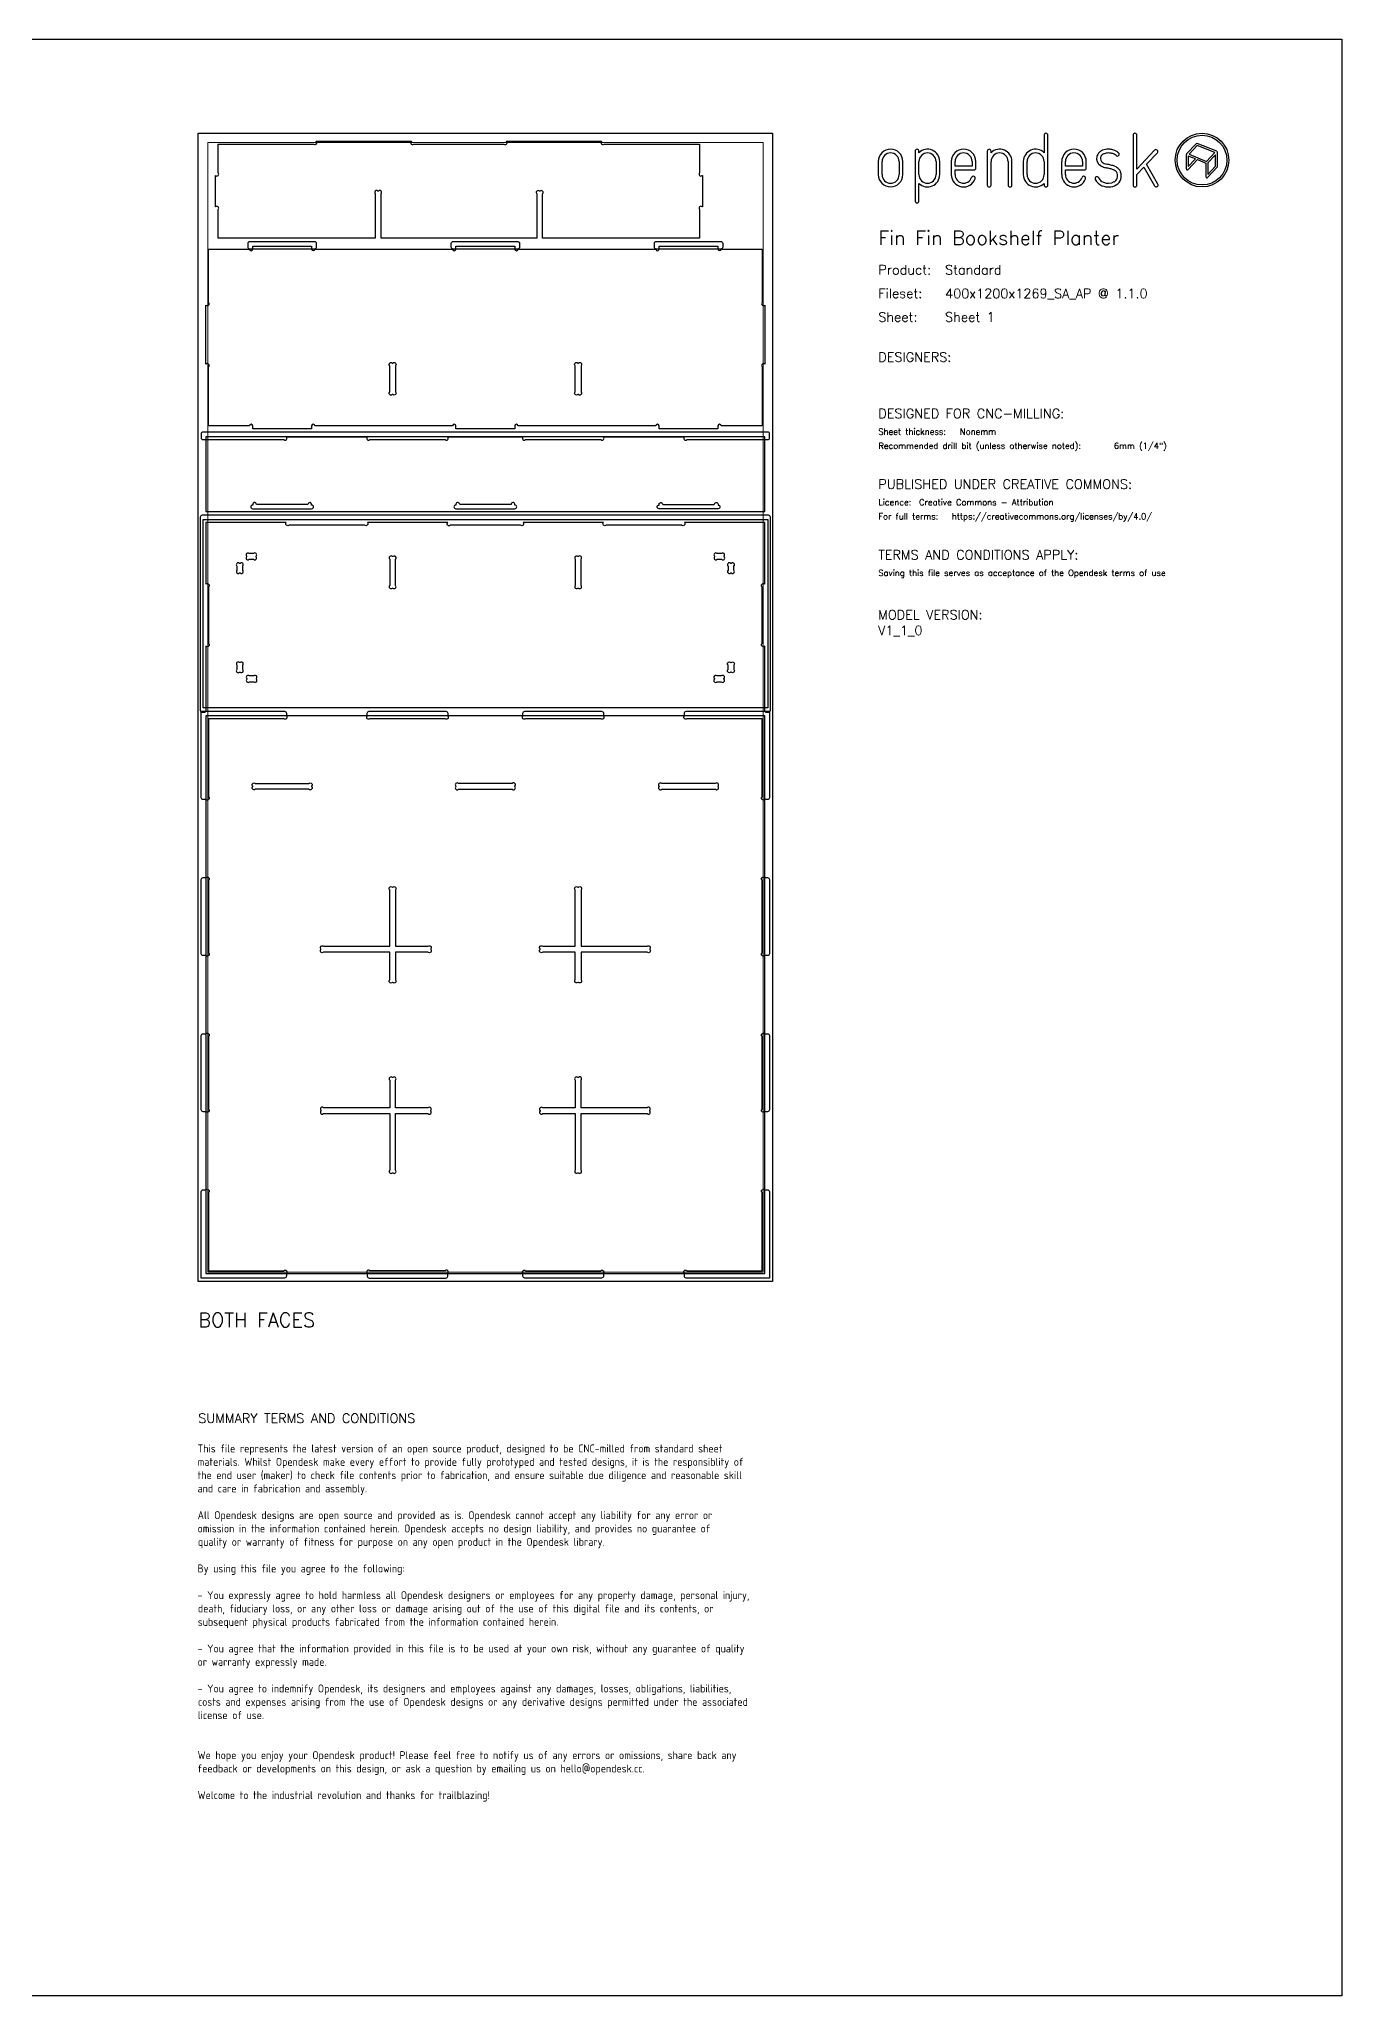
# Model space of a CAD drawing. Header units: millimetres. Extents: x -300 to 5880, y -300 to 4158.
# Drawn here: x 3112 to 5880, y 0 to 4158 of the extents above; entities that cross this region are included whole.
import ezdxf
from ezdxf.enums import TextEntityAlignment as Align

# ---------------------------------------------------------------- set-up
doc = ezdxf.new("R2010")
doc.units = ezdxf.units.MM
doc.layers.add('00-NOPRINT_TEXT', color=7, linetype='Continuous', lineweight=25)
doc.layers.add('00_NOPRINT_TOLERANCE', color=7, linetype='Continuous', lineweight=5)
for name, color, linetype, lineweight, true_color in [('BOARD_$TH-NOMINAL', 3, 'Continuous', 30, 0x00ff00), ('TOP-CUT-INSIDE_12.000MM', 3, 'Continuous', 25, 0x00ff04), ('TOP-CUT-OUTSIDE_12.000MM', 60, 'Continuous', 25, 0xa0ff00), ('TOP-POCKET-INSIDE_3.000MM', 140, 'Continuous', 25, 0x00c8ff), ('TOP-POCKET-INSIDE_6.000MM', 6, 'Continuous', 25, 0xff00e0)]:
    doc.layers.add(name, color=color, linetype=linetype, lineweight=lineweight, true_color=true_color)
doc.styles.add('OD-ISOCP-17_221', font='isocp.shx')
doc.styles.add('OD-ISOCP-17_222', font='isocp.shx')
doc.styles.add('OD-ISOCP-17_223', font='isocp.shx')
doc.styles.add('OD-ISOCP-17_224', font='isocp.shx')
doc.styles.add('OD-ISOCP-17_225', font='isocp.shx')
doc.styles.add('OD-ISOCP-17_226', font='isocp.shx')
doc.styles.add('OD-ISOCP-17_227', font='isocp.shx')
doc.styles.add('OD-ISOCP-17_228', font='isocp.shx')
doc.styles.add('OD-ISOCP-17_229', font='isocp.shx')
doc.styles.add('OD-ISOCP-17_230', font='isocp.shx')
doc.styles.add('OD-ISOCP-17_231', font='isocp.shx')
doc.styles.add('OD-ISOCP-17_232', font='isocp.shx')
doc.styles.add('OD-ISOCP-17_233', font='isocp.shx')
doc.styles.add('OD-ISOCP-17_234', font='isocp.shx')
doc.styles.add('OD-ISOCP-17_235', font='isocp.shx')
doc.styles.add('OD-ISOCP-17_236', font='isocp.shx')
doc.styles.add('OD-ISOCP-17_237', font='isocp.shx')
doc.styles.add('OD-ISOCP-17_238', font='isocp.shx')
doc.styles.add('OD-ISOCP-17_239', font='isocp.shx')
doc.styles.add('OD-SIMPLEX-13_86', font='simplex.shx')
doc.styles.add('OD-SIMPLEX-20_82', font='simplex.shx')
doc.styles.add('OD-SIMPLEX-20_86', font='simplex.shx')
doc.styles.add('OD-SIMPLEX-20_88', font='simplex.shx')
doc.styles.add('OD-SIMPLEX-30_83', font='simplex.shx')
doc.styles.add('OD-SIMPLEX-30_87', font='simplex.shx')

# ---------------------------------------------------------------- blocks, each defined once
blk = doc.blocks.new('Borders Opendesk_7')
at = {"layer": '00-NOPRINT_TEXT'}
for p, q in [((0, 4158), (5880, 4158)), ((5880, 4158), (5880, 0)), ((5247.4, 3954), (5247.4, 3916.7)), ((5255.3, 3848), (5255.3, 3954)), ((5436.4, 3954), (5436.4, 3848)), ((5444.4, 3881.9), (5444.4, 3954)), ((4973.4, 3920.1), (4973.4, 3814.1)), ((4981.3, 3916.7), (4981.3, 3920.1)), ((5126.6, 3920.1), (5126.6, 3848)), ((5134.5, 3916.7), (5134.5, 3920.1)), ((5482.1, 3922), (5444.4, 3881.9)), ((5464.8, 3892.1), (5487.9, 3916.6)), ((5549.5, 3912.6), (5549.5, 3882.2)), ((5570.5, 3935.8), (5550.1, 3914)), ((5553.7, 3909.6), (5553.7, 3887.4)), ((5568.8, 3903.5), (5553.7, 3909.6)), ((5572.6, 3931.9), (5555.2, 3913.4)), ((5555.2, 3913.4), (5592.6, 3898.3)), ((5610, 3916.9), (5572.6, 3931.9)), ((5614.4, 3919.6), (5572.8, 3936.3)), ((5592.6, 3898.3), (5610, 3916.9)), ((5611.5, 3912.4), (5595.2, 3895.1)), ((5611.5, 3888.1), (5611.5, 3912.4)), ((5615.7, 3887.3), (5615.7, 3917.6)), ((4895, 3898), (4895, 3870.1)), ((4902.9, 3870.1), (4902.9, 3898)), ((4939.3, 3898), (4939.3, 3870.1)), ((4947.3, 3870.1), (4947.3, 3898)), ((4981.3, 3870.1), (4981.3, 3898)), ((5017.7, 3898), (5017.7, 3870.1)), ((5025.6, 3870.1), (5025.6, 3898)), ((5050, 3898), (5050, 3870.1)), ((5058, 3888.1), (5058, 3898)), ((5094.4, 3888.1), (5058, 3888.1)), ((5058, 3870.1), (5058, 3880.1)), ((5058, 3880.1), (5098.3, 3880.1)), ((5094.4, 3898), (5094.4, 3888.1)), ((5102.3, 3884.1), (5102.3, 3898)), ((5134.5, 3848), (5134.5, 3898)), ((5170.9, 3898), (5170.9, 3848)), ((5178.9, 3848), (5178.9, 3898)), ((5203, 3898), (5203, 3870.1)), ((5211, 3870.1), (5211, 3898)), ((5247.4, 3898), (5247.4, 3870.1)), ((5284.6, 3898), (5284.6, 3870.1)), ((5292.6, 3888.1), (5292.6, 3898)), ((5329, 3888.1), (5292.6, 3888.1)), ((5292.6, 3870.1), (5292.6, 3880.1)), ((5292.6, 3880.1), (5332.9, 3880.1)), ((5329, 3898), (5329, 3888.1)), ((5336.9, 3884.1), (5336.9, 3898)), ((5444.4, 3870.4), (5459.1, 3886)), ((5444.4, 3848), (5444.4, 3870.4)), ((5459.1, 3886), (5482.1, 3846)), ((5489, 3850), (5464.8, 3892.1)), ((5553.1, 3880.8), (5572.9, 3901.9)), ((5553.7, 3887.4), (5568.8, 3903.5)), ((5572.9, 3901.9), (5591.1, 3894.5)), ((5591.1, 3894.5), (5591.1, 3865.5)), ((5594.7, 3864.1), (5615.1, 3885.8)), ((5595.2, 3895.1), (5595.2, 3870.7)), ((5595.2, 3870.7), (5611.5, 3888.1)), ((4981.3, 3814.1), (4981.3, 3851.4)), ((5247.4, 3851.4), (5247.4, 3848)), ((5880, 0), (0, 0))]:
    blk.add_line(p, q, dxfattribs=at)
for radius in [57, 52.9]:
    blk.add_circle((5582.9, 3901), radius, dxfattribs=at)
for centre, radius, start, end in [((5251.3, 3954), 3.97, 0, 180), ((5440.4, 3954), 3.97, 0, 180), ((4921.1, 3898), 26.1, 0, 180), ((4921.1, 3898), 18.2, 0, 180), ((4977.3, 3920.1), 3.97, 0, 180), ((4999.5, 3898), 26.1, 0, 134.1316), ((4999.5, 3898), 18.2, 0, 180), ((5076.2, 3898), 26.1, 0, 180), ((5076.2, 3898), 18.2, 0, 180), ((5130.6, 3920.1), 3.97, 0, 180), ((5152.7, 3898), 26.1, 0, 134.1316), ((5152.7, 3898), 18.2, 0, 180), ((5229.2, 3898), 26.1, 45.8684, 180), ((5229.2, 3898), 18.2, 0, 180), ((5310.8, 3898), 26.1, 0, 180), ((5310.8, 3898), 18.2, 0, 180), ((5377.2, 3904.5), 18.3, 167.0964, 235.8453), ((5375.9, 3904.8), 16.9, 150.5139, 167.0489), ((5377.5, 3903.4), 19, 138.9882, 149.267), ((5377.5, 3903.4), 19, 127.9168, 138.9882), ((5380.5, 3899.5), 24, 111.7012, 127.9168), ((5375.9, 3904.8), 8.99, 151.0519, 168.0238), ((5377.5, 3903.4), 11.1, 138.9882, 148.8091), ((5377.5, 3903.4), 11.1, 127.9168, 138.9882), ((5380.5, 3899.5), 16, 111.7012, 127.9168), ((5383.5, 3891.9), 32.1, 90, 111.7012), ((5383.5, 3891.9), 24.2, 90, 111.7012), ((5383.5, 3878.8), 45.3, 80.7104, 90), ((5383.5, 3878.8), 37.3, 80.7104, 90), ((5385.9, 3893.2), 22.7, 71.5035, 80.7104), ((5385.9, 3893.2), 30.7, 71.5035, 80.7104), ((5387.1, 3896.7), 19, 61.0356, 71.5035), ((5387.1, 3896.7), 26.9, 61.0356, 71.5035), ((5387.1, 3896.7), 19, 46.7983, 61.0356), ((5387.1, 3896.7), 26.9, 46.7983, 61.0356), ((5402.8, 3913.5), 3.97, 226.7983, 46.7983), ((5485, 3919.3), 3.97, 316.7135, 136.7135), ((5551.6, 3912.6), 2.06, 136.7696, 180), ((5572, 3934.4), 2.06, 68.0714, 136.7696), ((5613.6, 3917.6), 2.06, 0, 68.0714), ((4921.1, 3870.1), 26.1, 180, 0), ((4921.1, 3870.1), 18.2, 180, 0), ((4999.5, 3870.1), 18.2, 180, 0), ((4999.5, 3870.1), 26.1, 225.8684, 0), ((5076.2, 3870.1), 26.1, 180, 340.0258), ((5076.2, 3870.1), 18.2, 180, 340.0258), ((5098.3, 3884.1), 3.97, 270, 0), ((5229.2, 3870.1), 26.1, 180, 314.1316), ((5229.2, 3870.1), 18.2, 180, 0), ((5310.8, 3870.1), 26.1, 180, 340.0258), ((5310.8, 3870.1), 18.2, 180, 340.0258), ((5332.9, 3884.1), 3.97, 270, 0), ((5377.2, 3904.5), 10.3, 167.9603, 235.8613), ((5382, 3911.6), 26.9, 235.8511, 248.0912), ((5382, 3911.6), 18.9, 235.8511, 248.0912), ((5388.7, 3928.4), 44.9, 248.0912, 257.5385), ((5388.7, 3928.4), 37, 248.0912, 257.5385), ((5300, 3526.6), 366.5, 76.1947, 77.5385), ((5300, 3526.6), 374.5, 76.1947, 77.5385), ((5372.7, 3822.5), 61.9, 69.1442, 76.1947), ((5372.7, 3822.5), 69.8, 69.1442, 76.1947), ((5389.5, 3866.6), 14.6, 38.9291, 69.1442), ((5389.5, 3866.6), 22.5, 38.9291, 69.1442), ((5393.9, 3870.2), 8.99, 17.5834, 38.9291), ((5385.6, 3867.6), 17.6, 343.8033, 17.5834), ((5393.9, 3870.2), 16.9, 17.5834, 38.9291), ((5385.6, 3867.6), 25.5, 343.8033, 17.5834), ((5551.6, 3882.2), 2.06, 180, 316.7696), ((5613.6, 3887.3), 2.06, 316.7696, 0), ((5097, 3862.6), 3.97, 340.0258, 160.0258), ((5130.6, 3848), 3.97, 180, 0), ((5174.9, 3848), 3.97, 180, 0), ((5251.3, 3848), 3.97, 180, 0), ((5331.6, 3862.6), 3.97, 340.0258, 160.0258), ((5359.7, 3861.7), 3.97, 24.786, 204.786), ((5380.2, 3871.2), 26.6, 204.786, 247.9544), ((5380.2, 3871.2), 18.7, 204.786, 247.9544), ((5383.5, 3879.3), 35.4, 247.9544, 298.2026), ((5383.5, 3879.3), 27.4, 247.9544, 298.2026), ((5390.6, 3866.1), 12.5, 298.2026, 343.8033), ((5390.6, 3866.1), 20.4, 298.2026, 343.8033), ((5440.4, 3848), 3.97, 180, 0), ((5485.5, 3848), 3.97, 209.8417, 29.8417), ((5593.2, 3865.5), 2.06, 180, 316.7696), ((4977.3, 3814.1), 3.97, 180, 0)]:
    blk.add_arc(centre, radius, start, end, dxfattribs=at)
at = {"layer": '00_NOPRINT_TOLERANCE', "ltscale": 0.379202}
for p, q in [((3450, 3958), (4670, 3958)), ((3450, 1518), (3450, 3958)), ((4670, 3958), (4670, 1518)), ((4670, 1518), (3450, 1518))]:
    blk.add_line(p, q, dxfattribs=at)
at = {"layer": '00_NOPRINT_TOLERANCE', "ltscale": 0.380876}
for p, q in [((3470, 3938), (4650, 3938)), ((4650, 1538), (3470, 1538))]:
    blk.add_line(p, q, dxfattribs=at)
at = {"layer": '00_NOPRINT_TOLERANCE', "ltscale": 0.380023}
for p, q in [((3470, 1538), (3470, 3938)), ((4650, 3938), (4650, 1538))]:
    blk.add_line(p, q, dxfattribs=at)
at = {"layer": 'BOARD_$TH-NOMINAL'}
for p, q in [((3450, 3958), (4670, 3958)), ((3450, 1518), (3450, 3958)), ((4670, 3958), (4670, 1518)), ((4670, 1518), (3450, 1518))]:
    blk.add_line(p, q, dxfattribs=at)
at = {"layer": '00-NOPRINT_TEXT'}
for s, height, style, p in [('Fin Fin Bookshelf Planter', 30, 'OD-SIMPLEX-30_83', (4895, 3720.9)), ('Product:', 20, 'OD-SIMPLEX-20_82', (4895, 3657.9)), ('Standard', 20, 'OD-SIMPLEX-20_82', (5036.9, 3657.9)), ('Fileset:', 20, 'OD-SIMPLEX-20_82', (4895, 3607.7)), ('400x1200x1269_SA_AP @ 1.1.0', 20, 'OD-SIMPLEX-20_82', (5036.9, 3607.6)), ('Sheet:', 20, 'OD-SIMPLEX-20_82', (4895, 3557.4)), ('Sheet 1', 20, 'OD-SIMPLEX-20_82', (5036.9, 3557.5)), ('DESIGNERS:', 20, 'OD-SIMPLEX-20_82', (4895, 3472.4)), ('DESIGNED FOR CNC-MILLING:', 20, 'OD-SIMPLEX-20_82', (4895, 3352.4)), ('Sheet thickness:', 13, 'OD-SIMPLEX-13_86', (4895, 3317.4)), ('Nonemm', 13, 'OD-SIMPLEX-13_86', (5068.3, 3317.4)), ('Recommended drill bit (unless otherwise noted):', 13, 'OD-SIMPLEX-13_86', (4895, 3287.4)), ('6mm (1/4")', 13, 'OD-SIMPLEX-13_86', (5395.5, 3287.4)), ('PUBLISHED UNDER CREATIVE COMMONS:', 20, 'OD-SIMPLEX-20_82', (4895, 3202.4)), ('Licence:', 13, 'OD-SIMPLEX-13_86', (4895, 3167.4)), ('Creative Commons - Attribution', 13, 'OD-SIMPLEX-13_86', (4981.5, 3167.4)), ('For full terms:', 13, 'OD-SIMPLEX-13_86', (4895, 3137.4)), ('https://creativecommons.org/licenses/by/4.0/', 13, 'OD-SIMPLEX-13_86', (5051.1, 3137.4)), ('TERMS AND CONDITIONS APPLY:', 20, 'OD-SIMPLEX-20_82', (4895, 3052.3)), ('Saving this file serves as acceptance of the Opendesk terms of use ', 13, 'OD-SIMPLEX-13_86', (4895, 3017.3))]:
    blk.add_text(s, height=height, dxfattribs=dict(at, style=style)).set_placement(p)
at = {"layer": '00-NOPRINT_TEXT', "color": 7}
for s, height, style, p in [('BOTH FACES', 30, 'OD-SIMPLEX-30_87', (3450, 1451.3)), ('SUMMARY TERMS AND CONDITIONS', 20, 'OD-SIMPLEX-20_86', (3450, 1237.4))]:
    blk.add_text(s, height=height, dxfattribs=dict(at, style=style)).set_placement(p, align=Align.TOP_LEFT)
for s, style, p in [('This file represents the latest version of an open source product, designed to be CNC-milled from standard sheet', 'OD-ISOCP-17_221', (3448.5, 1154.7)), ('materials. Whilst Opendesk make every effort to provide fully prototyped and tested designs, it is the responsiblity of', 'OD-ISOCP-17_222', (3448.5, 1126.3)), ('the end user (maker) to check file contents prior to fabrication, and ensure suitable due diligence and reasonable skill', 'OD-ISOCP-17_223', (3448.5, 1098)), ('and care in fabrication and assembly.', 'OD-ISOCP-17_224', (3448.5, 1069.7)), ('All Opendesk designs are open source and provided as is. Opendesk cannot accept any liability for any error or', 'OD-ISOCP-17_225', (3448.5, 1013)), ('omission in the information contained herein. Opendesk accepts no design liability, and provides no guarantee of', 'OD-ISOCP-17_226', (3448.5, 984.7)), ('quality or warranty of fitness for purpose on any open product in the Opendesk library.', 'OD-ISOCP-17_227', (3449.1, 956.3)), ('By using this file you agree to the following:', 'OD-ISOCP-17_228', (3448.5, 899.7)), ('- You expressly agree to hold harmless all Opendesk designers or employees for any property damage, personal injury,', 'OD-ISOCP-17_229', (3448.5, 843)), ('death, fiduciary loss, or any other loss or damage arising out of the use of this digital file and its contents, or', 'OD-ISOCP-17_230', (3449.1, 814.7)), ('subsequent physical products fabricated from the information contained herein.', 'OD-ISOCP-17_231', (3449, 786.3)), ('- You agree that the information provided in this file is to be used at your own risk, without any guarantee of quality', 'OD-ISOCP-17_232', (3448.5, 729.7)), ('or warranty expressly made.', 'OD-ISOCP-17_233', (3448.5, 701.3)), ('- You agree to indemnify Opendesk, its designers and employees against any damages, losses, obligations, liabilities,', 'OD-ISOCP-17_234', (3448.5, 644.7)), ('costs and expenses arising from the use of Opendesk designs or any derivative designs permitted under the associated', 'OD-ISOCP-17_235', (3449.1, 616.3)), ('license of use.', 'OD-ISOCP-17_236', (3448.8, 588)), ('We hope you enjoy your Opendesk product! Please feel free to notify us of any errors or omissions, share back any', 'OD-ISOCP-17_237', (3448.5, 503)), ('feedback or developments on this design, or ask a question by emailing us on hello@opendesk.cc.', 'OD-ISOCP-17_238', (3448.5, 474.7)), ('Welcome to the industrial revolution and thanks for trailblazing!', 'OD-ISOCP-17_239', (3448.5, 418))]:
    blk.add_text(s, height=17, dxfattribs=dict(at, style=style)).set_placement(p)

msp = doc.modelspace()

# ---------------------------------------------------------------- linework, layer by layer
at = {"layer": 'TOP-CUT-INSIDE_12.000MM'}
for points in [[(3537.7, 3023.6), (3538.7, 3023.6, 1), (3544.4, 3029.3), (3544.4, 3038.3, 1), (3538.7, 3044), (3537.7, 3044, 1), (3532, 3038.3), (3532, 3029.3, 1), (3537.7, 3023.6)], [(4567.4, 3058.2), (4567.4, 3059.3, 1), (4561.7, 3065), (4552.6, 3065, 1), (4547, 3059.3), (4547, 3058.2, 1), (4552.6, 3052.6), (4561.7, 3052.6, 1), (4567.4, 3058.2)], [(4575.6, 3038.3), (4575.6, 3029.3, 1), (4581.3, 3023.6), (4582.3, 3023.6, 1), (4588, 3029.3), (4588, 3038.3, 1), (4582.3, 3044), (4581.3, 3044, 1), (4575.6, 3038.3)], [(4588, 2818.6, -1), (4582.3, 2812.9), (4581.3, 2812.9, -1), (4575.6, 2818.6), (4575.6, 2827.7, -1), (4581.3, 2833.3), (4582.3, 2833.3, -1), (4588, 2827.7), (4588, 2818.6)], [(3573.4, 2798), (3573.4, 2799.1, 1), (3567.7, 2804.7), (3558.6, 2804.7, 1), (3553, 2799.1), (3553, 2798, 1), (3558.6, 2792.3), (3567.7, 2792.3, 1), (3573.4, 2798)], [(4567, 2798), (4567, 2799.1, 1), (4561.4, 2804.7), (4552.3, 2804.7, 1), (4546.6, 2799.1), (4546.6, 2798, 1), (4552.3, 2792.3), (4561.4, 2792.3, 1), (4567, 2798)]]:
    msp.add_lwpolyline(points, format="xyb", dxfattribs=at)
for points in [[(3558.3, 3065, 1), (3552.6, 3059.3), (3552.6, 3058.2, 1), (3558.3, 3052.6), (3567.4, 3052.6, 1), (3573, 3058.2), (3573, 3059.3, 1), (3567.4, 3065)], [(3532, 2818.6, 1), (3537.7, 2812.9), (3538.7, 2812.9, 1), (3544.4, 2818.6), (3544.4, 2827.7, 1), (3538.7, 2833.3), (3537.7, 2833.3, 1), (3532, 2827.7)]]:
    msp.add_lwpolyline(points, format="xyb", close=True, dxfattribs=at)
at = {"layer": 'TOP-CUT-OUTSIDE_12.000MM'}
for points in [[(3492.3, 3874), (3492.3, 3935), (3694.8, 3935, 1.000002), (3700.5, 3940.7), (3700.5, 3941), (3902.7, 3941), (3902.7, 3940.7, 1), (3908.3, 3935), (4099.2, 3935, 1), (4104.9, 3940.7), (4104.9, 3941), (4307.1, 3941), (4307.1, 3940.7, 1.000002), (4312.7, 3935), (4515.3, 3935), (4515.3, 3874, 1), (4520.9, 3868.3), (4521.3, 3868.3), (4521.3, 3801.7), (4520.9, 3801.7, 0.999998), (4515.3, 3796), (4515.3, 3735), (4181.6, 3735), (4181.6, 3829.3, 1), (4175.9, 3835), (4174.8, 3835, 1), (4169.2, 3829.3), (4169.2, 3735), (3838.4, 3735), (3838.4, 3829.3, 1), (3832.7, 3835), (3831.6, 3835, 1), (3826, 3829.3), (3826, 3735), (3492.3, 3735), (3492.3, 3796, 0.999998), (3486.6, 3801.7), (3486.3, 3801.7), (3486.3, 3868.3), (3486.6, 3868.3, 1), (3492.3, 3874)], [(4429.2, 3336, 1), (4422.2, 3336), (4129.6, 3336, 1), (4122.6, 3336), (4122.6, 3330), (3997.4, 3330), (3997.4, 3336, 1), (3990.4, 3336), (3697.8, 3336, 1), (3690.8, 3336), (3690.8, 3330), (3565.7, 3330), (3565.7, 3336, 1), (3558.7, 3336), (3472, 3336), (3472, 3461.7, 1), (3466.3, 3467.3), (3466, 3467.3), (3466, 3592.7), (3466.3, 3592.7, 1), (3472, 3598.3), (3472, 3712), (3558.7, 3712, 1), (3565.7, 3712), (3565.7, 3718), (3690.8, 3718), (3690.8, 3712, 0.999784), (3697.8, 3712), (3990.4, 3712, 1), (3997.4, 3712), (3997.4, 3718), (4122.6, 3718), (4122.6, 3712, 1), (4129.6, 3712), (4422.2, 3712, 1.000003), (4429.2, 3712), (4429.2, 3718), (4554.3, 3718), (4554.3, 3712, 0.999905), (4561.3, 3712), (4648, 3712), (4648, 3598.3, 1), (4653.6, 3592.7), (4654, 3592.7), (4654, 3467.3), (4653.6, 3467.3, 1), (4648, 3461.7), (4648, 3336), (4561.3, 3336, 1), (4554.3, 3336), (4554.3, 3330), (4429.2, 3330), (4429.2, 3336)]]:
    msp.add_lwpolyline(points, format="xyb", dxfattribs=at)
for points in [[(3466, 3313), (3466, 3154), (4654, 3154), (4654, 3313)], [(4660, 2737), (3460, 2737), (3460, 3137), (4660, 3137)], [(4654, 2720), (3466, 2720), (3466, 1535), (4654, 1535)]]:
    msp.add_lwpolyline(points, close=True, dxfattribs=at)
at = {"layer": 'TOP-POCKET-INSIDE_3.000MM'}
for points in [[(3700.8, 3716, -0.414214), (3696.8, 3712), (3559.7, 3712, -0.414214), (3555.7, 3716), (3555.7, 3724, -0.414214), (3559.7, 3728), (3696.8, 3728, -0.414214), (3700.8, 3724)], [(4132.6, 3724), (4132.6, 3716, -0.414214), (4128.6, 3712), (3991.4, 3712, -0.414214), (3987.4, 3716), (3987.4, 3724, -0.414214), (3991.4, 3728), (4128.6, 3728, -0.414214)], [(4419.2, 3716), (4419.2, 3724, -0.414214), (4423.2, 3728), (4560.3, 3728, -0.414214), (4564.3, 3724), (4564.3, 3716, -0.414214), (4560.3, 3712), (4423.2, 3712, -0.414214)]]:
    msp.add_lwpolyline(points, format="xyb", close=True, dxfattribs=at)
at = {"layer": 'TOP-POCKET-INSIDE_6.000MM'}
for points in [[(3863.5, 3402.7), (3862.4, 3402.7, -1.000001), (3856.7, 3408.3), (3856.7, 3464.1, -1.00001), (3862.4, 3469.7), (3863.5, 3469.7, -1), (3869.1, 3464.1), (3869.1, 3408.3, -0.999999)], [(4305.3, 3307, 1), (4311, 3312.7), (4311, 3313), (4482.8, 3313), (4482.8, 3312.7, 1), (4488.4, 3307), (4660, 3307, 0.414214), (4664, 3311), (4664, 3319, 0.414214), (4660, 3323), (3460, 3323, 0.414214), (3456, 3319), (3456, 3311, 0.414214), (3460, 3307), (3631.6, 3307, 1), (3637.2, 3312.7), (3637.2, 3313), (3809, 3313), (3809, 3312.7, 1), (3814.7, 3307), (3974.4, 3307, 1), (3980.1, 3312.7), (3980.1, 3313), (4139.9, 3313), (4139.9, 3312.7, 1), (4145.6, 3307)], [(3565.6, 3169.7), (3565.6, 3168, 1), (3565.6, 3160), (3690.9, 3160, 1), (3690.9, 3168), (3690.9, 3169.7, 0.939678), (3682.9, 3169.2), (3573.6, 3169.2, 0.939678)], [(3997.3, 3169.7), (3997.3, 3168, 1), (3997.3, 3160), (4122.7, 3160, 1), (4122.7, 3168), (4122.7, 3169.7, 0.939678), (4114.6, 3169.2), (4005.4, 3169.2, 0.939678)], [(4429.1, 3168), (4429.1, 3169.7, -0.939678), (4437.1, 3169.2), (4546.4, 3169.2, -0.939678), (4554.5, 3169.7), (4554.5, 3168, -1), (4554.5, 3160), (4429.1, 3160, -1)], [(3466.3, 2542.1), (3460.3, 2542.1, -0.414214), (3456.3, 2546.1), (3456.3, 2729.7), (3633.2, 2729.7, -0.414214), (3637.2, 2725.7), (3637.2, 2719.7, -1), (3631.6, 2714), (3472, 2714), (3472, 2547.8, -1)], [(3974.4, 2714), (3814.7, 2714, -1.000076), (3809, 2719.7), (3809, 2725.7, -0.414214), (3813, 2729.7), (3976.1, 2729.7, -0.414214), (3980.1, 2725.7), (3980.1, 2719.7, -1.000076)], [(4305.3, 2714), (4145.6, 2714, -1.000076), (4139.9, 2719.7), (4139.9, 2725.7, -0.414214), (4143.9, 2729.7), (4307, 2729.7, -0.414214), (4311, 2725.7), (4311, 2719.7, -1.000076)], [(4653.7, 2542.1, -1), (4648, 2547.8), (4648, 2714), (4488.4, 2714, -1), (4482.8, 2719.7), (4482.8, 2725.7, -0.414214), (4486.8, 2729.7), (4663.7, 2729.7), (4663.7, 2546.1, -0.414214), (4659.7, 2542.1)], [(3863.5, 2153.4), (3862.4, 2153.4, -1), (3856.7, 2159.1), (3856.7, 2217.9), (3716.3, 2217.9, -1), (3710.6, 2223.6), (3710.6, 2224.6, -1.000417), (3716.3, 2230.3), (3856.7, 2230.3), (3856.7, 2350.3, -1), (3862.4, 2356), (3863.5, 2356, -1), (3869.1, 2350.3), (3869.1, 2230.3), (3938.1, 2230.3, -1.000417), (3943.8, 2224.6), (3943.8, 2223.6, -1), (3938.1, 2217.9), (3869.1, 2217.9), (3869.1, 2159.1, -1)], [(4250.9, 2159.1), (4250.9, 2217.9), (4181.9, 2217.9, -1), (4176.2, 2223.6), (4176.2, 2224.6, -1.000417), (4181.9, 2230.3), (4250.9, 2230.3), (4250.9, 2350.3, -1), (4256.5, 2356), (4257.6, 2356, -1), (4263.3, 2350.3), (4263.3, 2230.3), (4403.7, 2230.3, -1.000417), (4409.4, 2224.6), (4409.4, 2223.6, -1), (4403.7, 2217.9), (4263.3, 2217.9), (4263.3, 2159.1, -1), (4257.6, 2153.4), (4256.5, 2153.4, -1)], [(4256.5, 1951.6, 1), (4250.9, 1945.9), (4250.9, 1887.1), (4181.9, 1887.1, 1), (4176.2, 1881.4), (4176.2, 1880.4, 1.000417), (4181.9, 1874.7), (4250.9, 1874.7), (4250.9, 1754.7, 1), (4256.5, 1749), (4257.6, 1749, 1), (4263.3, 1754.7), (4263.3, 1874.7), (4403.7, 1874.7, 1.000417), (4409.4, 1880.4), (4409.4, 1881.4, 1), (4403.7, 1887.1), (4263.3, 1887.1), (4263.3, 1945.9, 1), (4257.6, 1951.6)], [(3980.1, 1535.3, 1.000076), (3974.4, 1541), (3814.7, 1541, 1.000076), (3809, 1535.3), (3809, 1529.3, 0.414214), (3813, 1525.3), (3976.1, 1525.3, 0.414214), (3980.1, 1529.3)], [(4311, 1535.3), (4311, 1529.3, -0.414214), (4307, 1525.3), (4143.9, 1525.3, -0.414214), (4139.9, 1529.3), (4139.9, 1535.3, -1.000076), (4145.6, 1541), (4305.3, 1541, -1.000076)]]:
    msp.add_lwpolyline(points, format="xyb", close=True, dxfattribs=at)
for points in [[(4257.6, 3402.7), (4256.5, 3402.7, -0.999999), (4250.9, 3408.3), (4250.9, 3464.1, -0.99999), (4256.5, 3469.7), (4257.6, 3469.7, -1), (4263.3, 3464.1), (4263.3, 3408.3, -1), (4257.6, 3402.7)], [(4648, 2873.7), (4648, 2994.3, -1), (4653.7, 3000), (4654, 3000), (4654, 3131), (4483, 3131), (4483, 3130.6, -0.960538), (4477.2, 3125), (4316.5, 3125, -0.960538), (4310.8, 3130.6), (4310.8, 3131), (4140.1, 3131), (4140.1, 3130.7, -1), (4134.5, 3125), (3985.5, 3125, -1), (3979.9, 3130.7), (3979.9, 3131), (3809.2, 3131), (3809.2, 3130.6, -0.960538), (3803.5, 3125), (3642.8, 3125, -0.960538), (3637, 3130.6), (3637, 3131), (3466, 3131), (3466, 3000), (3466.3, 3000, -1), (3472, 2994.3), (3472, 2873.7, -1), (3466.3, 2868), (3466, 2868), (3466, 2731, -0.414214), (3462, 2727), (3459, 2727, -0.414214), (3455, 2731), (3455, 3143, -0.414214), (3459, 3147), (4661, 3147, -0.414214), (4665, 3143), (4665, 2731, -0.414214), (4661, 2727), (4658, 2727, -0.414214), (4654, 2731), (4654, 2868), (4653.7, 2868, -1), (4648, 2873.7)], [(3863.5, 2991.5, 1), (3869.1, 2997.1), (3869.1, 3052.9, 1), (3863.5, 3058.5), (3862.4, 3058.5, 0.99999), (3856.7, 3052.9), (3856.7, 2997.1, 0.999999), (3862.4, 2991.5), (3863.5, 2991.5)], [(4250.9, 2997.1, 1.000001), (4256.5, 2991.5), (4257.6, 2991.5, 0.999999), (4263.3, 2997.1), (4263.3, 3052.9, 1), (4257.6, 3058.5), (4256.5, 3058.5, 1.00001), (4250.9, 3052.9), (4250.9, 2997.1)], [(3690.9, 2570.7), (3690.9, 2569.7, -0.99894), (3685.2, 2564), (3571.2, 2564, -0.998986), (3565.6, 2569.7), (3565.6, 2570.7, -0.998937), (3571.2, 2576.4), (3685.2, 2576.4, -1), (3690.9, 2570.7)], [(4122.7, 2570.7, 1), (4117, 2576.4), (4003, 2576.4, 0.998937), (3997.3, 2570.7), (3997.3, 2569.7, 0.998986), (4003, 2564), (4117, 2564, 0.99894), (4122.7, 2569.7), (4122.7, 2570.7)], [(4554.4, 2570.7, 1), (4548.8, 2576.4), (4434.8, 2576.4, 0.998937), (4429.1, 2570.7), (4429.1, 2569.7, 0.998986), (4434.8, 2564), (4548.8, 2564, 0.99894), (4554.4, 2569.7), (4554.4, 2570.7)], [(3472, 2370.6), (3472, 2216.1, -1), (3466.3, 2210.4), (3460.3, 2210.4, -0.414214), (3456.3, 2214.4), (3456.3, 2372.3, -0.414214), (3460.3, 2376.3), (3466.3, 2376.3, -1), (3472, 2370.6)], [(4653.7, 2376.3), (4659.7, 2376.3, -0.414214), (4663.7, 2372.3), (4663.7, 2214.4, -0.414214), (4659.7, 2210.4), (4653.7, 2210.4, -1), (4648, 2216.1), (4648, 2370.6, -1), (4653.7, 2376.3)], [(3466.3, 1878.7), (3460.3, 1878.7, -0.414214), (3456.3, 1882.7), (3456.3, 2040.6, -0.414214), (3460.3, 2044.6), (3466.3, 2044.6, -1), (3472, 2038.9), (3472, 1884.4, -1), (3466.3, 1878.7)], [(4648, 1884.4), (4648, 2038.9, -1), (4653.7, 2044.6), (4659.7, 2044.6, -0.414214), (4663.7, 2040.6), (4663.7, 1882.7, -0.414214), (4659.7, 1878.7), (4653.7, 1878.7, -1), (4648, 1884.4)], [(3862.4, 1951.6, 1), (3856.7, 1945.9), (3856.7, 1887.1), (3716.3, 1887.1, 1), (3710.6, 1881.4), (3710.6, 1880.4, 1.000417), (3716.3, 1874.7), (3856.7, 1874.7), (3856.7, 1754.7, 1), (3862.4, 1749), (3863.5, 1749, 1), (3869.1, 1754.7), (3869.1, 1874.7), (3938.1, 1874.7, 1.000417), (3943.8, 1880.4), (3943.8, 1881.4, 1), (3938.1, 1887.1), (3869.1, 1887.1), (3869.1, 1945.9, 1), (3863.5, 1951.6), (3862.4, 1951.6)], [(3637.2, 1535.3), (3637.2, 1529.3, -0.414214), (3633.2, 1525.3), (3456.3, 1525.3), (3456.3, 1708.9, -0.414214), (3460.3, 1712.9), (3466.3, 1712.9, -1), (3472, 1707.2), (3472, 1541), (3631.6, 1541, -1), (3637.2, 1535.3)], [(4488.4, 1541), (4648, 1541), (4648, 1707.2, -1), (4653.7, 1712.9), (4659.7, 1712.9, -0.414214), (4663.7, 1708.9), (4663.7, 1525.3), (4486.8, 1525.3, -0.414214), (4482.8, 1529.3), (4482.8, 1535.3, -1), (4488.4, 1541)]]:
    msp.add_lwpolyline(points, format="xyb", dxfattribs=at)

# ---------------------------------------------------------------- block references
msp.add_blockref('Borders Opendesk_7', (0, 0))

# ---------------------------------------------------------------- texts
at = {"insert": (4894.6, 2944.9), "char_height": 20, "width": 292.308, "attachment_point": 1, "style": 'OD-SIMPLEX-20_88'}
msp.add_mtext('MODEL VERSION:\\PV1_1_0', dxfattribs=at)

doc.saveas('drawing.dxf')
